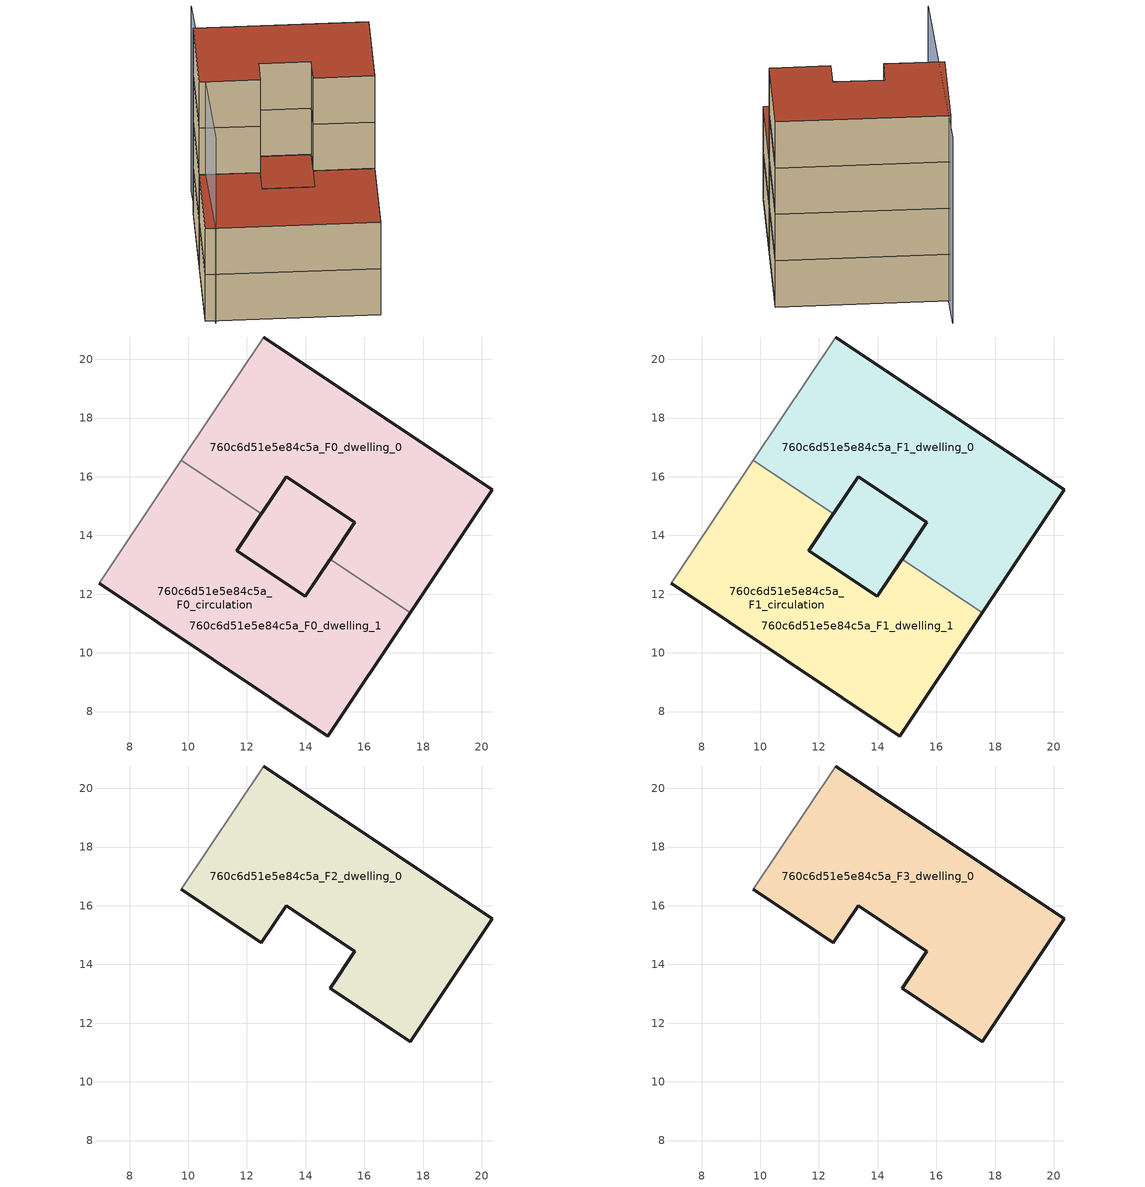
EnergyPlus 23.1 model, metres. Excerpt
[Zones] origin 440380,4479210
760c6d51e5e84c5a_F0_dwelling_0
 floor ground (EU_floor_Construction): 15.67,14.44 13.99,11.93 11.65,13.48 12.49,14.74 13.33,16 z0; 20.36,15.56 17.56,11.37 14.83,13.19 15.67,14.44 13.33,16 12.49,14.74 9.76,16.56 12.57,20.76 z0
 wall outside (EU_wall_Construction): 12.49,14.74 13.33,16 15.67,14.44 14.83,13.19 / 17.56,11.37 20.36,15.56 12.57,20.76 z0:3
 wall adiabatic (EU_wall_Construction): 12.57,20.76 9.76,16.56 z0:3
 wall to 760c6d51e5e84c5a_F0_dwelling_1 (EU_wall_Construction): 9.76,16.56 12.49,14.74 / 14.83,13.19 17.56,11.37 z0:3
760c6d51e5e84c5a_F0_dwelling_1
 floor ground (EU_floor_Construction): 14.83,13.19 17.56,11.37 14.76,7.17 6.96,12.36 9.76,16.56 12.49,14.74 11.65,13.48 13.99,11.93 z0; 15.67,14.44 13.99,11.93 11.65,13.48 12.49,14.74 13.33,16 z0
 wall outside (EU_wall_Construction): 6.96,12.36 14.76,7.17 17.56,11.37 / 14.83,13.19 13.99,11.93 11.65,13.48 12.49,14.74 z0:3
 wall adiabatic (EU_wall_Construction): 9.76,16.56 6.96,12.36 z0:3
760c6d51e5e84c5a_F0_circulation
 floor ground (EU_floor_Construction): 15.67,14.44 13.99,11.93 11.65,13.48 12.49,14.74 13.33,16 z0; 20.36,15.56 17.56,11.37 14.83,13.19 15.67,14.44 13.33,16 12.49,14.74 9.76,16.56 12.57,20.76 z0; 14.83,13.19 17.56,11.37 14.76,7.17 6.96,12.36 9.76,16.56 12.49,14.74 11.65,13.48 13.99,11.93 z0
 wall outside (EU_wall_Construction): 11.65,13.48 13.99,11.93 15.67,14.44 13.33,16 11.65,13.48 z0:3
760c6d51e5e84c5a_F1_dwelling_0
 floor outside (EU_floor_Construction): 20.36,15.56 17.56,11.37 14.83,13.19 15.67,14.44 13.33,16 12.49,14.74 9.76,16.56 12.57,20.76 z3; 15.67,14.44 13.99,11.93 11.65,13.48 12.49,14.74 13.33,16 z3
 wall outside (EU_wall_Construction): 12.49,14.74 13.33,16 15.67,14.44 14.83,13.19 / 17.56,11.37 20.36,15.56 12.57,20.76 z3:6
 wall adiabatic (EU_wall_Construction): 12.57,20.76 9.76,16.56 z3:6
 wall to 760c6d51e5e84c5a_F1_dwelling_1 (EU_wall_Construction): 9.76,16.56 12.49,14.74 / 14.83,13.19 17.56,11.37 z3:6
 roof outside (EU_floor_Construction): 13.99,11.93 15.67,14.44 13.33,16 12.49,14.74 11.65,13.48 z6
760c6d51e5e84c5a_F1_dwelling_1
 floor to 760c6d51e5e84c5a_F0_dwelling_1 (EU_floor_Construction): 14.83,13.19 17.56,11.37 14.76,7.17 6.96,12.36 9.76,16.56 12.49,14.74 11.65,13.48 13.99,11.93 z3; 15.67,14.44 13.99,11.93 11.65,13.48 12.49,14.74 13.33,16 z3
 wall outside (EU_wall_Construction): 6.96,12.36 14.76,7.17 17.56,11.37 / 14.83,13.19 13.99,11.93 11.65,13.48 12.49,14.74 z3:6
 wall adiabatic (EU_wall_Construction): 9.76,16.56 6.96,12.36 z3:6
 roof outside (EU_roof_Construction): 13.99,11.93 15.67,14.44 13.33,16 12.49,14.74 11.65,13.48 z6; 14.76,7.17 17.56,11.37 14.83,13.19 13.99,11.93 11.65,13.48 12.49,14.74 9.76,16.56 6.96,12.36 z6
760c6d51e5e84c5a_F1_circulation
 floor outside (EU_floor_Construction): 15.67,14.44 13.99,11.93 11.65,13.48 12.49,14.74 13.33,16 z3; 14.83,13.19 17.56,11.37 14.76,7.17 6.96,12.36 9.76,16.56 12.49,14.74 11.65,13.48 13.99,11.93 z3
 floor to 760c6d51e5e84c5a_F0_circulation (EU_floor_Construction): 20.36,15.56 17.56,11.37 14.83,13.19 15.67,14.44 13.33,16 12.49,14.74 9.76,16.56 12.57,20.76 z3
 wall outside (EU_wall_Construction): 11.65,13.48 13.99,11.93 15.67,14.44 13.33,16 11.65,13.48 z3:6
 roof outside (EU_roof_Construction): 17.56,11.37 20.36,15.56 12.57,20.76 9.76,16.56 12.49,14.74 13.33,16 15.67,14.44 14.83,13.19 z6; 13.99,11.93 15.67,14.44 13.33,16 12.49,14.74 11.65,13.48 z6; 14.76,7.17 17.56,11.37 14.83,13.19 13.99,11.93 11.65,13.48 12.49,14.74 9.76,16.56 6.96,12.36 z6
760c6d51e5e84c5a_F2_dwelling_0
 floor to 760c6d51e5e84c5a_F1_dwelling_0 (EU_floor_Construction): 20.36,15.56 17.56,11.37 14.83,13.19 15.67,14.44 13.33,16 12.49,14.74 9.76,16.56 12.57,20.76 z6
 wall outside (EU_wall_Construction): 9.76,16.56 12.49,14.74 13.33,16 15.67,14.44 14.83,13.19 17.56,11.37 20.36,15.56 12.57,20.76 z6:9
 wall adiabatic (EU_wall_Construction): 12.57,20.76 9.76,16.56 z6:9
760c6d51e5e84c5a_F3_dwelling_0
 floor to 760c6d51e5e84c5a_F2_dwelling_0 (EU_floor_Construction): 20.36,15.56 17.56,11.37 14.83,13.19 15.67,14.44 13.33,16 12.49,14.74 9.76,16.56 12.57,20.76 z9
 wall outside (EU_wall_Construction): 9.76,16.56 12.49,14.74 13.33,16 15.67,14.44 14.83,13.19 17.56,11.37 20.36,15.56 12.57,20.76 z9:12
 wall adiabatic (EU_wall_Construction): 12.57,20.76 9.76,16.56 z9:12
 roof outside (EU_roof_Construction): 17.56,11.37 20.36,15.56 12.57,20.76 9.76,16.56 12.49,14.74 13.33,16 15.67,14.44 14.83,13.19 z12
shading: 13.76,22.47 7.32,11.88 z0:12
[Building]
EU S2 Campaign: North Axis=0; Terrain=City; Solar Distribution=FullExterior
[Site:Location]
Madrid: Latitude=40.5; Longitude=-3.5; Time Zone=1; Elevation=609
[SizingPeriod:WeatherFileDays]
AnnualSizingPeriod: Begin Month=1; Begin Day of Month=1; End Month=12; End Day of Month=31; Day of Week for Start Day=Monday; Use Weather File Daylight Saving Period=No; Use Weather File Rain and Snow Indicators=No
[MATERIAL]
EU_InternalMass_Material: Roughness=MediumRough; Thickness=0.1; Conductivity=1; Density=1800; Specific Heat=900; Thermal Absorptance=0.9; Solar Absorptance=0.7; Visible Absorptance=0.7
[MATERIAL:NOMASS] Roughness=MediumRough; Thermal Absorptance=0.9; Solar Absorptance=0.7; Visible Absorptance=0.7
Name | Thermal Resistance
EU_wall_NoMass; EU_roof_NoMass | 2.16768
EU_floor_NoMass | 1.14339
[CONSTRUCTION]
EU_wall_Construction: EU_wall_NoMass
EU_roof_Construction: EU_roof_NoMass
EU_floor_Construction: EU_floor_NoMass
EU_InternalMass_Construction: EU_InternalMass_Material
[ZONE] Type=1; Multiplier=1; Ceiling Height=autocalculate; Floor Area=autocalculate; Part of Total Floor Area=Yes
Name | Volume
760c6d51e5e84c5a_F0_dwelling_0; 760c6d51e5e84c5a_F1_dwelling_0 | 154.6
760c6d51e5e84c5a_F2_dwelling_0 | 129.07
760c6d51e5e84c5a_F3_dwelling_0 | 129.068
760c6d51e5e84c5a_F0_dwelling_1 | 154.598
760c6d51e5e84c5a_F1_dwelling_1 | 154.599
760c6d51e5e84c5a_F0_circulation; 760c6d51e5e84c5a_F1_circulation | 283.668
[INTERNALMASS] Construction=EU_InternalMass_Construction
Name | Zone or ZoneList | Surface Area
760c6d51e5e84c5a_F0_dwelling_0_EU_InternalMass | 760c6d51e5e84c5a_F0_dwelling_0 | 43.0229
760c6d51e5e84c5a_F0_dwelling_1_EU_InternalMass | 760c6d51e5e84c5a_F0_dwelling_1 | 43.0229
760c6d51e5e84c5a_F1_dwelling_0_EU_InternalMass | 760c6d51e5e84c5a_F1_dwelling_0 | 43.0229
760c6d51e5e84c5a_F1_dwelling_1_EU_InternalMass | 760c6d51e5e84c5a_F1_dwelling_1 | 43.0229
760c6d51e5e84c5a_F2_dwelling_0_EU_InternalMass | 760c6d51e5e84c5a_F2_dwelling_0 | 94.549
760c6d51e5e84c5a_F3_dwelling_0_EU_InternalMass | 760c6d51e5e84c5a_F3_dwelling_0 | 94.549
[OTHEREQUIPMENT] Fuel Type=Electricity; Design Level Calculation Method=Watts/Area; Power per Zone Floor Area=1; Fraction Latent=0; Fraction Radiant=0; Fraction Lost=0; Carbon Dioxide Generation Rate=0; EndUse Subcategory=EU_Step8_InternalGains
Name | Zone or ZoneList or Space or SpaceList | Schedule
EU_Step8_InternalGain_760c6d51e5e84c5a_F0_dwelling_0_f000 | 760c6d51e5e84c5a_F0_dwelling_0 | EU_Step8_GainSchedule_760c6d51e5e84c5a_F0_dwelling_0_f000
EU_Step8_InternalGain_760c6d51e5e84c5a_F0_dwelling_1_f000 | 760c6d51e5e84c5a_F0_dwelling_1 | EU_Step8_GainSchedule_760c6d51e5e84c5a_F0_dwelling_1_f000
EU_Step8_InternalGain_760c6d51e5e84c5a_F1_dwelling_0_f000 | 760c6d51e5e84c5a_F1_dwelling_0 | EU_Step8_GainSchedule_760c6d51e5e84c5a_F1_dwelling_0_f000
EU_Step8_InternalGain_760c6d51e5e84c5a_F1_dwelling_1_f000 | 760c6d51e5e84c5a_F1_dwelling_1 | EU_Step8_GainSchedule_760c6d51e5e84c5a_F1_dwelling_1_f000
EU_Step8_InternalGain_760c6d51e5e84c5a_F2_dwelling_0_f000 | 760c6d51e5e84c5a_F2_dwelling_0 | EU_Step8_GainSchedule_760c6d51e5e84c5a_F2_dwelling_0_f000
EU_Step8_InternalGain_760c6d51e5e84c5a_F3_dwelling_0_f000 | 760c6d51e5e84c5a_F3_dwelling_0 | EU_Step8_GainSchedule_760c6d51e5e84c5a_F3_dwelling_0_f000
[ZONEINFILTRATION:DESIGNFLOWRATE] Schedule=EU_AlwaysOn; Design Flow Rate Calculation Method=Flow/Area; Flow Rate per Floor Area=0.0005; Constant Term Coefficient=1; Temperature Term Coefficient=0; Velocity Term Coefficient=0; Velocity Squared Term Coefficient=0
Name | Zone or ZoneList or Space or SpaceList
EU_Circulation_Infiltration_760c6d51e5e84c5a_F0_circulation | 760c6d51e5e84c5a_F0_circulation
EU_Circulation_Infiltration_760c6d51e5e84c5a_F1_circulation | 760c6d51e5e84c5a_F1_circulation
[ZONEVENTILATION:DESIGNFLOWRATE] Schedule=EU_AlwaysOn; Design Flow Rate Calculation Method=AirChanges/Hour; Air Changes per Hour=0.480546; Ventilation Type=Natural; Fan Pressure Rise=0; Fan Total Efficiency=1; Constant Term Coefficient=1; Temperature Term Coefficient=0; Velocity Term Coefficient=0; Velocity Squared Term Coefficient=0; Minimum Indoor Temperature=-100; Maximum Indoor Temperature=100; Delta Temperature=-100; Minimum Outdoor Temperature=-100; Maximum Outdoor Temperature=100; Maximum Wind Speed=40
Name | Zone or ZoneList or Space or SpaceList
EU_ConstantAir_760c6d51e5e84c5a_F0_dwelling_0 | 760c6d51e5e84c5a_F0_dwelling_0
EU_ConstantAir_760c6d51e5e84c5a_F0_dwelling_1 | 760c6d51e5e84c5a_F0_dwelling_1
EU_ConstantAir_760c6d51e5e84c5a_F1_dwelling_0 | 760c6d51e5e84c5a_F1_dwelling_0
EU_ConstantAir_760c6d51e5e84c5a_F1_dwelling_1 | 760c6d51e5e84c5a_F1_dwelling_1
EU_ConstantAir_760c6d51e5e84c5a_F2_dwelling_0 | 760c6d51e5e84c5a_F2_dwelling_0
EU_ConstantAir_760c6d51e5e84c5a_F3_dwelling_0 | 760c6d51e5e84c5a_F3_dwelling_0
[HVACTEMPLATE:THERMOSTAT] Constant Heating Setpoint=20; Constant Cooling Setpoint=50
EU_HeatOnly_760c6d51e5e84c5a_F0_dwelling_0; EU_HeatOnly_760c6d51e5e84c5a_F0_dwelling_1; EU_HeatOnly_760c6d51e5e84c5a_F1_dwelling_0; EU_HeatOnly_760c6d51e5e84c5a_F1_dwelling_1; EU_HeatOnly_760c6d51e5e84c5a_F2_dwelling_0; EU_HeatOnly_760c6d51e5e84c5a_F3_dwelling_0
[HVACTEMPLATE:ZONE:IDEALLOADSAIRSYSTEM] System Availability Schedule=EU_AlwaysOn; Maximum Heating Supply Air Temperature=50; Minimum Cooling Supply Air Temperature=13; Maximum Heating Supply Air Humidity Ratio=0.0156; Minimum Cooling Supply Air Humidity Ratio=0.0077; Heating Limit=NoLimit; Cooling Limit=NoLimit; Heating Availability Schedule=EU_AlwaysOn; Cooling Availability Schedule=EU_CoolingOff; Dehumidification Control Type=ConstantSensibleHeatRatio; Cooling Sensible Heat Ratio=0.7; Dehumidification Setpoint=60; Humidification Control Type=None; Humidification Setpoint=30; Outdoor Air Method=None; Outdoor Air Flow Rate per Person=0.00944; Outdoor Air Flow Rate per Zone Floor Area=0; Outdoor Air Flow Rate per Zone=0; Demand Controlled Ventilation Type=None; Outdoor Air Economizer Type=NoEconomizer; Heat Recovery Type=None; Sensible Heat Recovery Effectiveness=0.7; Latent Heat Recovery Effectiveness=0.65
Name | Template Thermostat
760c6d51e5e84c5a_F0_dwelling_0 | EU_HeatOnly_760c6d51e5e84c5a_F0_dwelling_0
760c6d51e5e84c5a_F0_dwelling_1 | EU_HeatOnly_760c6d51e5e84c5a_F0_dwelling_1
760c6d51e5e84c5a_F1_dwelling_0 | EU_HeatOnly_760c6d51e5e84c5a_F1_dwelling_0
760c6d51e5e84c5a_F1_dwelling_1 | EU_HeatOnly_760c6d51e5e84c5a_F1_dwelling_1
760c6d51e5e84c5a_F2_dwelling_0 | EU_HeatOnly_760c6d51e5e84c5a_F2_dwelling_0
760c6d51e5e84c5a_F3_dwelling_0 | EU_HeatOnly_760c6d51e5e84c5a_F3_dwelling_0
[SIZING:ZONE] Zone Cooling Design Supply Air Temperature Input Method=SupplyAirTemperature; Zone Cooling Design Supply Air Temperature=13; Zone Heating Design Supply Air Temperature Input Method=SupplyAirTemperature; Zone Heating Design Supply Air Temperature=50; Zone Cooling Design Supply Air Humidity Ratio=0.008; Zone Heating Design Supply Air Humidity Ratio=0.008; Cooling Design Air Flow Method=DesignDay; Cooling Design Air Flow Rate=0; Cooling Minimum Air Flow per Zone Floor Area=0.000762; Cooling Minimum Air Flow=0; Cooling Minimum Air Flow Fraction=0.2; Heating Design Air Flow Method=DesignDay; Heating Design Air Flow Rate=0; Heating Maximum Air Flow per Zone Floor Area=0.002032; Heating Maximum Air Flow=0.141576; Heating Maximum Air Flow Fraction=0.3; Account for Dedicated Outdoor Air System=No; Dedicated Outdoor Air System Control Strategy=NeutralSupplyAir; Dedicated Outdoor Air Low Setpoint Temperature for Design=autosize; Dedicated Outdoor Air High Setpoint Temperature for Design=autosize; Zone Load Sizing Method=Sensible Load Only No Latent Load; Zone Latent Cooling Design Supply Air Humidity Ratio Input Method=HumidityRatioDifference; Zone Cooling Design Supply Air Humidity Ratio Difference=0.005; Zone Latent Heating Design Supply Air Humidity Ratio Input Method=HumidityRatioDifference; Zone Humidification Design Supply Air Humidity Ratio Difference=0.005
760c6d51e5e84c5a_F0_dwelling_0; 760c6d51e5e84c5a_F0_dwelling_1; 760c6d51e5e84c5a_F1_dwelling_0; 760c6d51e5e84c5a_F1_dwelling_1; 760c6d51e5e84c5a_F2_dwelling_0; 760c6d51e5e84c5a_F3_dwelling_0
[SCHEDULE:CONSTANT]
Name | Hourly Value
EU_AlwaysOn | 1
EU_CoolingOff | 0
[SCHEDULE:FILE] Column Number=1; Rows to Skip at Top=0; Number of Hours of Data=8760; Column Separator=Comma; Interpolate to Timestep=No; Minutes per Item=60; Adjust Schedule for Daylight Savings=Yes
Name | File
EU_Step8_GainSchedule_760c6d51e5e84c5a_F0_dwelling_0_f000 | ../../schedules/760c6d51e5e84c5a/760c6d51e5e84c5a_F0_dwelling_0_f000_gain.csv
EU_Step8_GainSchedule_760c6d51e5e84c5a_F0_dwelling_1_f000 | ../../schedules/760c6d51e5e84c5a/760c6d51e5e84c5a_F0_dwelling_1_f000_gain.csv
EU_Step8_GainSchedule_760c6d51e5e84c5a_F1_dwelling_0_f000 | ../../schedules/760c6d51e5e84c5a/760c6d51e5e84c5a_F1_dwelling_0_f000_gain.csv
EU_Step8_GainSchedule_760c6d51e5e84c5a_F1_dwelling_1_f000 | ../../schedules/760c6d51e5e84c5a/760c6d51e5e84c5a_F1_dwelling_1_f000_gain.csv
EU_Step8_GainSchedule_760c6d51e5e84c5a_F2_dwelling_0_f000 | ../../schedules/760c6d51e5e84c5a/760c6d51e5e84c5a_F2_dwelling_0_f000_gain.csv
EU_Step8_GainSchedule_760c6d51e5e84c5a_F3_dwelling_0_f000 | ../../schedules/760c6d51e5e84c5a/760c6d51e5e84c5a_F3_dwelling_0_f000_gain.csv
